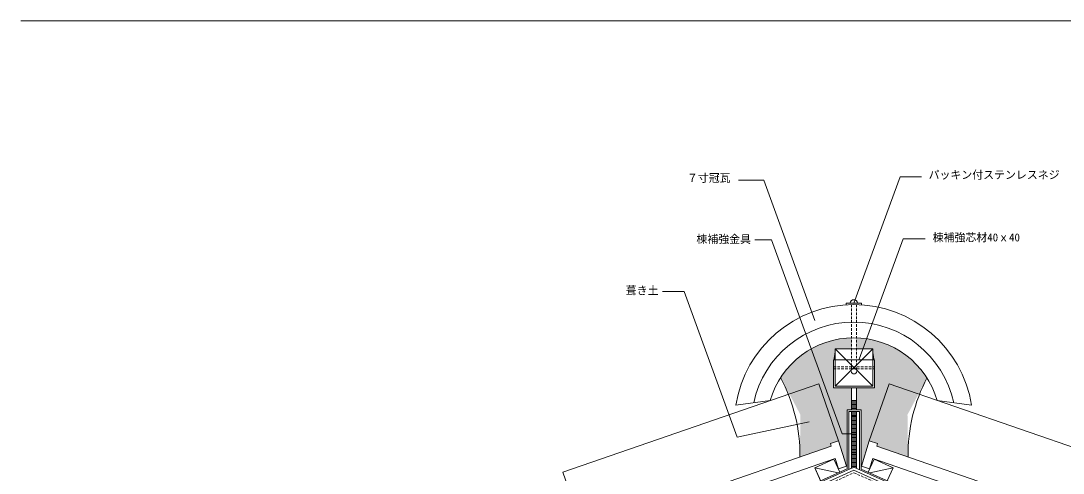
# Model space of a CAD drawing. Units: millimetres, scale not verified. Extents: x -203 to 197, y -138 to 132.
# Drawn here: x -203.2 to 35.5, y 28 to 131.6 of the extents above; entities that cross this region are included whole.
import ezdxf
from ezdxf.enums import TextEntityAlignment as Align

# ---------------------------------------------------------------- set-up
doc = ezdxf.new("R2010")
doc.units = ezdxf.units.MM
doc.header["$LTSCALE"] = 0.5
doc.linetypes.add('DASHED1', pattern=[1.8, 1.2, -0.6])
for name, color, linetype, lineweight in [('0-0', 5, 'Continuous', 18), ('1-0', 7, 'Continuous', 18), ('1-1', 7, 'Continuous', 18), ('1-2', 3, 'Continuous', 18), ('1-4', 8, 'Continuous', 18)]:
    doc.layers.add(name, color=color, linetype=linetype, lineweight=lineweight)
doc.styles.add('ＭＳ ゴシック', font='')
doc.styles.get('ＭＳ ゴシック').set_extended_font_data('MS Gothic')

msp = doc.modelspace()

# ---------------------------------------------------------------- linework, layer by layer
at = {"layer": '0-0'}
msp.add_line((-203.2432, 131.6351), (196.7568, 131.6351), dxfattribs=at)
at = {"layer": '1-0'}
for p, q in [((-21.4257, 29.2176), (-17.0657, 31.2255)), ((-17.0657, 31.2255), (-15.7114, 28.2161)), ((-17.0656, 31.2254), (-15.7114, 28.2161)), ((-17.0656, 31.2254), (-15.7114, 28.2161)), ((-7.8409, 31.2255), (-9.1952, 28.2161)), ((-7.841, 31.2254), (-9.1952, 28.2161)), ((-7.841, 31.2254), (-9.1952, 28.2161)), ((-3.4809, 29.2176), (-7.8409, 31.2255)), ((-183.2977, -48.1847), (-12.4533, 28.6953)), ((-19.9655, 25.9728), (-21.4257, 29.2176)), ((-21.4257, 29.2176), (-16.0804, 28.05)), ((-20.0886, 26.2463), (-21.4257, 29.2176)), ((-19.9406, 25.984), (-12.4533, 29.3532)), ((-4.966, 25.984), (-12.4533, 29.3532)), ((158.3911, -48.1847), (-12.4533, 28.6953)), ((-3.4809, 29.2176), (-8.8262, 28.05)), ((-4.818, 26.2463), (-3.4809, 29.2176)), ((-4.818, 26.2463), (-3.4809, 29.2176))]:
    msp.add_line(p, q, dxfattribs=at)
at = {"layer": '1-1'}
for p, q in [((-12.4533, 66.9532), (-1.908, 95.9261)), ((-1.908, 95.9261), (3.0272, 95.9261)), ((-31.3493, 81.4462), (-35.1341, 81.4462)), ((-11.2293, 54.1103), (-1.2059, 81.6493)), ((-1.2059, 81.6493), (3.8568, 81.6493)), ((-51.3112, 69.6339), (-56.2887, 69.6339)), ((-14.237, 66.9532), (-10.7142, 66.9532)), ((-14.237, 66.9532), (-14.237, 66.5597)), ((-10.7142, 66.9532), (-10.7142, 66.5548)), ((-16.7533, 56.5179), (-8.1533, 47.9179)), ((-8.1533, 56.5179), (-16.7533, 47.9179)), ((-17.1533, 47.5179), (-7.7533, 47.5179)), ((-13.0533, 47.5179), (-13.0533, 42.5435)), ((-11.8533, 47.5179), (-11.8533, 42.5435)), ((-39.5138, 43.6141), (-31.6533, 44.6141)), ((-13.0533, 44.6141), (-11.8533, 44.6141)), ((-13.0533, 44.3141), (-11.8533, 44.3141)), ((-13.0533, 44.0141), (-11.8533, 44.0141)), ((-13.0533, 43.7141), (-11.8533, 43.7141)), ((-13.0533, 43.4141), (-11.8533, 43.4141)), ((-13.0533, 43.1141), (-11.8533, 43.1141)), ((6.6257, 44.6141), (14.4862, 43.6141)), ((-14.0405, 42.5435), (-10.8002, 42.5435)), ((-14.0405, 28.968), (-14.0405, 42.5435)), ((-13.6405, 42.1435), (-11.2002, 42.1435)), ((-13.6405, 29.148), (-13.6405, 42.1435)), ((-13.0533, 42.8141), (-11.8533, 42.8141)), ((-13.0533, 42.1435), (-13.0533, 29.0832)), ((-13.0533, 41.8435), (-11.8533, 41.8435)), ((-13.0533, 41.5435), (-11.8533, 41.5435)), ((-13.0533, 41.2435), (-11.8533, 41.2435)), ((-13.0533, 40.9435), (-11.8533, 40.9435)), ((-13.0533, 40.6435), (-11.8533, 40.6435)), ((-11.8533, 42.1435), (-11.8533, 29.0832)), ((-11.2002, 28.7893), (-11.2002, 42.1435)), ((-10.8002, 28.9383), (-10.8002, 42.5435)), ((-13.0533, 40.3435), (-11.8533, 40.3435)), ((-13.0533, 40.0435), (-11.8533, 40.0435)), ((-13.0533, 39.7435), (-11.8533, 39.7435)), ((-13.0533, 39.4435), (-11.8533, 39.4435)), ((-13.0533, 39.1436), (-11.8533, 39.1436)), ((-13.0533, 38.8436), (-11.8533, 38.8436)), ((-13.0533, 38.5436), (-11.8533, 38.5436)), ((-13.0533, 38.2436), (-11.8533, 38.2436)), ((-13.0533, 37.9436), (-11.8533, 37.9436)), ((-13.0533, 37.6436), (-11.8533, 37.6436)), ((-13.0533, 37.3436), (-11.8533, 37.3436)), ((-13.0533, 37.0436), (-11.8533, 37.0436)), ((-13.0533, 36.7436), (-11.8533, 36.7436)), ((-13.0533, 36.4436), (-11.8533, 36.4436)), ((-13.0533, 36.1436), (-11.8533, 36.1436)), ((-13.0533, 35.8436), (-11.8533, 35.8436)), ((-13.0533, 35.5436), (-11.8533, 35.5436)), ((-13.0533, 35.2436), (-11.8533, 35.2436)), ((-13.0533, 34.9436), (-11.8533, 34.9436)), ((-13.0533, 34.6436), (-11.8533, 34.6436)), ((-13.0533, 34.3436), (-11.8533, 34.3436)), ((-13.0533, 34.0436), (-11.8533, 34.0436)), ((-13.0533, 33.7436), (-11.8533, 33.7436)), ((-13.0533, 33.4436), (-11.8533, 33.4436)), ((-13.0533, 33.1436), (-11.8533, 33.1436)), ((-13.0533, 32.8436), (-11.8533, 32.8436)), ((-13.0533, 32.5436), (-11.8533, 32.5436)), ((-13.0533, 32.2436), (-11.8533, 32.2436)), ((-13.0533, 31.9436), (-11.8533, 31.9436)), ((-13.0533, 31.6437), (-11.8533, 31.6437)), ((-13.0533, 31.3437), (-11.8533, 31.3437)), ((-13.0533, 31.0437), (-11.8533, 31.0437)), ((-24.8306, 24.1124), (-14.0405, 28.968)), ((-13.6405, 29.148), (-13.6405, 28.819)), ((-13.0533, 30.7437), (-11.8533, 30.7437)), ((-13.0533, 30.4437), (-11.8533, 30.4437)), ((-13.0533, 30.1437), (-11.8533, 30.1437)), ((-13.0533, 29.8437), (-11.8533, 29.8437)), ((-13.0533, 29.5437), (-11.8533, 29.5437)), ((-13.0533, 29.2437), (-12.6968, 29.2437)), ((-12.2098, 29.2437), (-11.8533, 29.2437)), ((-10.8002, 28.9383), (-0.076, 24.1124))]:
    msp.add_line(p, q, dxfattribs=at)
at = {"layer": '1-1', "linetype": 'DASHED1'}
for p, q in [((-13.0533, 66.614), (-13.0533, 51.0632)), ((-11.8533, 66.614), (-11.8533, 51.0632)), ((-17.1533, 52.3828), (-7.7533, 52.3828)), ((-17.1533, 51.9272), (-7.7533, 51.9272)), ((-13.0533, 51.0632), (-12.4533, 50.5698)), ((-11.8533, 51.0632), (-12.4533, 50.5698))]:
    msp.add_line(p, q, dxfattribs=at)
at = {"layer": '1-1'}
for points in [[(-21.4098, 62.9682), (-33.1242, 95.1533), (-38.9189, 95.1533)], [(-31.3493, 81.4462), (-15.1832, 37.0303), (-12.8179, 37.0303)], [(-51.3112, 69.6339), (-39.1664, 36.2665), (-22.6902, 39.7685)], [(-17.1533, 47.5179), (-17.1533, 53.9316), (-7.7533, 53.9316), (-7.7533, 47.5179)]]:
    msp.add_lwpolyline(points, dxfattribs=at)
msp.add_lwpolyline([(-16.7533, 47.9179), (-16.7533, 56.5179), (-8.1533, 56.5179), (-8.1533, 47.9179)], close=True, dxfattribs=at)
at = {"layer": '1-1', "linetype": 'DASHED1'}
msp.add_lwpolyline([(-183.2977, -48.7825), (-12.4533, 28.0974), (33.1428, 7.5792)], dxfattribs=at)
at = {"layer": '1-1'}
for centre, radius, start, end in [((-12.489, 66.8377), 0.8988, 7.38367, 172.61633), ((-12.5138, 39.2663), 27.3478, 9.14783, 170.85219), ((-12.5138, 39.193), 23.4211, 12.18517, 167.90198), ((-12.5138, 39.0946), 19.9195, 16.08661, 163.91339)]:
    msp.add_arc(centre, radius, start, end, dxfattribs=at)
at = {"layer": '1-2', "color": 7}
for p, q in [((-20.4809, 48.4796), (-79.1225, 28.1902)), ((-15.9687, 35.4382), (-20.4809, 48.4796)), ((-8.9379, 35.4382), (-4.4257, 48.4796)), ((-4.4257, 48.4796), (54.2159, 28.1902)), ((-74.4142, 14.5817), (-79.1225, 28.1902))]:
    msp.add_line(p, q, dxfattribs=at)
at = {"layer": '1-2'}
for p, q in [((-17.682, 34.2105), (-74.4142, 14.5817)), ((-17.8598, 34.7838), (-15.9687, 35.4382)), ((-17.8598, 34.7838), (-17.682, 34.2105)), ((-14.1619, 29.6085), (-15.9687, 35.4382)), ((-10.7447, 29.6085), (-8.9379, 35.4382)), ((-7.0468, 34.7838), (-8.9379, 35.4382)), ((-7.0468, 34.7838), (-7.2245, 34.2105)), ((-7.2245, 34.2105), (49.5076, 14.5817)), ((-70.5183, 12.7551), (-16.7935, 31.3434)), ((-16.7935, 31.3434), (-15.9735, 28.9732)), ((-8.1131, 31.3434), (-8.9331, 28.9732)), ((45.6117, 12.7551), (-8.1131, 31.3434)), ((-15.9761, 28.9809), (-14.1619, 29.6085)), ((-8.9305, 28.9809), (-10.7447, 29.6085))]:
    msp.add_line(p, q, dxfattribs=at)
at = {"layer": '1-4', "color": 1}
for centre, start, end in [((-62.4493, 32.2185), 359.26478, 28.03926), ((37.5427, 32.2185), 151.96074, 180.73522)]:
    msp.add_arc(centre, 37.618, start, end, dxfattribs=at)
at = {"layer": '1-4'}
for points in [[(-16.7533, 56.5179), (-13.0533, 59.0068), (-27.0141, 52.7792), (-26.0828, 53.6952)], [(-13.0533, 59.0068), (-14.3118, 58.9013), (-26.0828, 53.6952), (-25.1973, 54.4586)], [(-14.3118, 58.9013), (-15.7316, 58.7487), (-25.1973, 54.4586), (-23.8385, 55.4662)], [(-15.7316, 58.7487), (-17.3194, 58.4281), (-23.8385, 55.4662), (-22.4034, 56.3822)], [(-17.3194, 58.4281), (-18.7851, 58.0158), (-22.4034, 56.3822), (-21.3805, 56.9319)], [(-18.7851, 58.0158), (-20.0981, 57.512), (-21.3805, 56.9319)], [(-13.0533, 59.0068), (-16.7533, 56.5179), (-13.0533, 56.5179)], [(-11.8533, 59.0068), (-8.1533, 56.5179), (-11.8533, 56.5179)], [(-8.1533, 56.5179), (-11.8533, 59.0068), (2.1075, 52.7792), (1.1762, 53.6952)], [(-11.8533, 59.0068), (-10.5948, 58.9013), (1.1762, 53.6952), (0.2907, 54.4586)], [(-10.5948, 58.9013), (-9.175, 58.7487), (0.2907, 54.4586), (-1.0681, 55.4662)], [(-9.175, 58.7487), (-7.5872, 58.4281), (-1.0681, 55.4662), (-2.5032, 56.3822)], [(-7.5872, 58.4281), (-6.1215, 58.0158), (-2.5032, 56.3822), (-3.5261, 56.9319)], [(-6.1215, 58.0158), (-4.8085, 57.512), (-3.5261, 56.9319)], [(-29.2466, 49.9019), (-17.1533, 53.9316), (-16.7533, 56.5179)], [(-29.2466, 49.9019), (-16.7533, 56.5179), (-28.0065, 51.6341), (-27.0141, 52.7792)], [(-16.7533, 56.5179), (-17.1533, 53.9316), (-16.7533, 53.9316)], [(4.34, 49.9019), (-7.7533, 53.9316), (-8.1533, 56.5179)], [(-8.1533, 56.5179), (-7.7533, 53.9316), (-8.1533, 53.9316)], [(4.34, 49.9019), (-8.1533, 56.5179), (3.0999, 51.6341), (2.1075, 52.7792)], [(-29.2466, 49.9019), (-17.1533, 47.5179), (-17.1533, 53.9316)], [(4.34, 49.9019), (-7.7533, 47.5179), (-7.7533, 53.9316)], [(-24.7105, 41.3848), (-17.1533, 47.5179), (-29.2466, 49.9019)], [(-0.1961, 41.3848), (-7.7533, 47.5179), (4.34, 49.9019)], [(-24.7105, 41.3848), (-15.9687, 35.4382), (-17.1533, 47.5179)], [(-17.1533, 47.5179), (-15.9687, 35.4382), (-14.0405, 42.5435), (-14.1619, 29.6085)], [(-17.1533, 47.5179), (-14.0405, 42.5435), (-13.0533, 47.5179), (-13.0533, 42.5435)], [(-7.7533, 47.5179), (-10.8661, 42.5435), (-11.8533, 47.5179), (-11.8533, 42.5435)], [(-7.7533, 47.5179), (-8.9379, 35.4382), (-10.8661, 42.5435), (-10.7447, 29.6085)], [(-0.1961, 41.3848), (-8.9379, 35.4382), (-7.7533, 47.5179)], [(-24.7105, 41.3848), (-24.8343, 31.7358), (-17.682, 34.2105)], [(-24.7105, 41.3848), (-17.682, 34.2105), (-17.8598, 34.7838)], [(-24.7105, 41.3848), (-17.8598, 34.7838), (-15.9687, 35.4382)], [(-14.1619, 29.6085), (-14.0405, 28.968), (-14.0405, 42.5435)], [(-10.7447, 29.6085), (-10.8661, 28.968), (-10.8661, 42.5435)], [(-0.1961, 41.3848), (-7.0468, 34.7838), (-8.9379, 35.4382)], [(-0.1961, 41.3848), (-0.0723, 31.7358), (-7.2245, 34.2105)], [(-0.1961, 41.3848), (-7.2245, 34.2105), (-7.0468, 34.7838)]]:
    msp.add_solid(points, dxfattribs=at)

# ---------------------------------------------------------------- texts
at = {"layer": '1-1', "style": 'ＭＳ ゴシック'}
for s, p in [('７寸冠瓦', (-50.7054, 94.1696)), ('パッキン付ステンレスネジ', (4.6363, 94.8841)), ('棟補強金具', (-48.5417, 80.1521)), ('棟補強芯材40ｘ40', (5.5677, 80.5434)), ('葺き土', (-64.7103, 68.3789))]:
    msp.add_text(s, height=1.833, dxfattribs=at).set_placement(p, align=Align.BOTTOM_LEFT)

doc.saveas('drawing.dxf')
